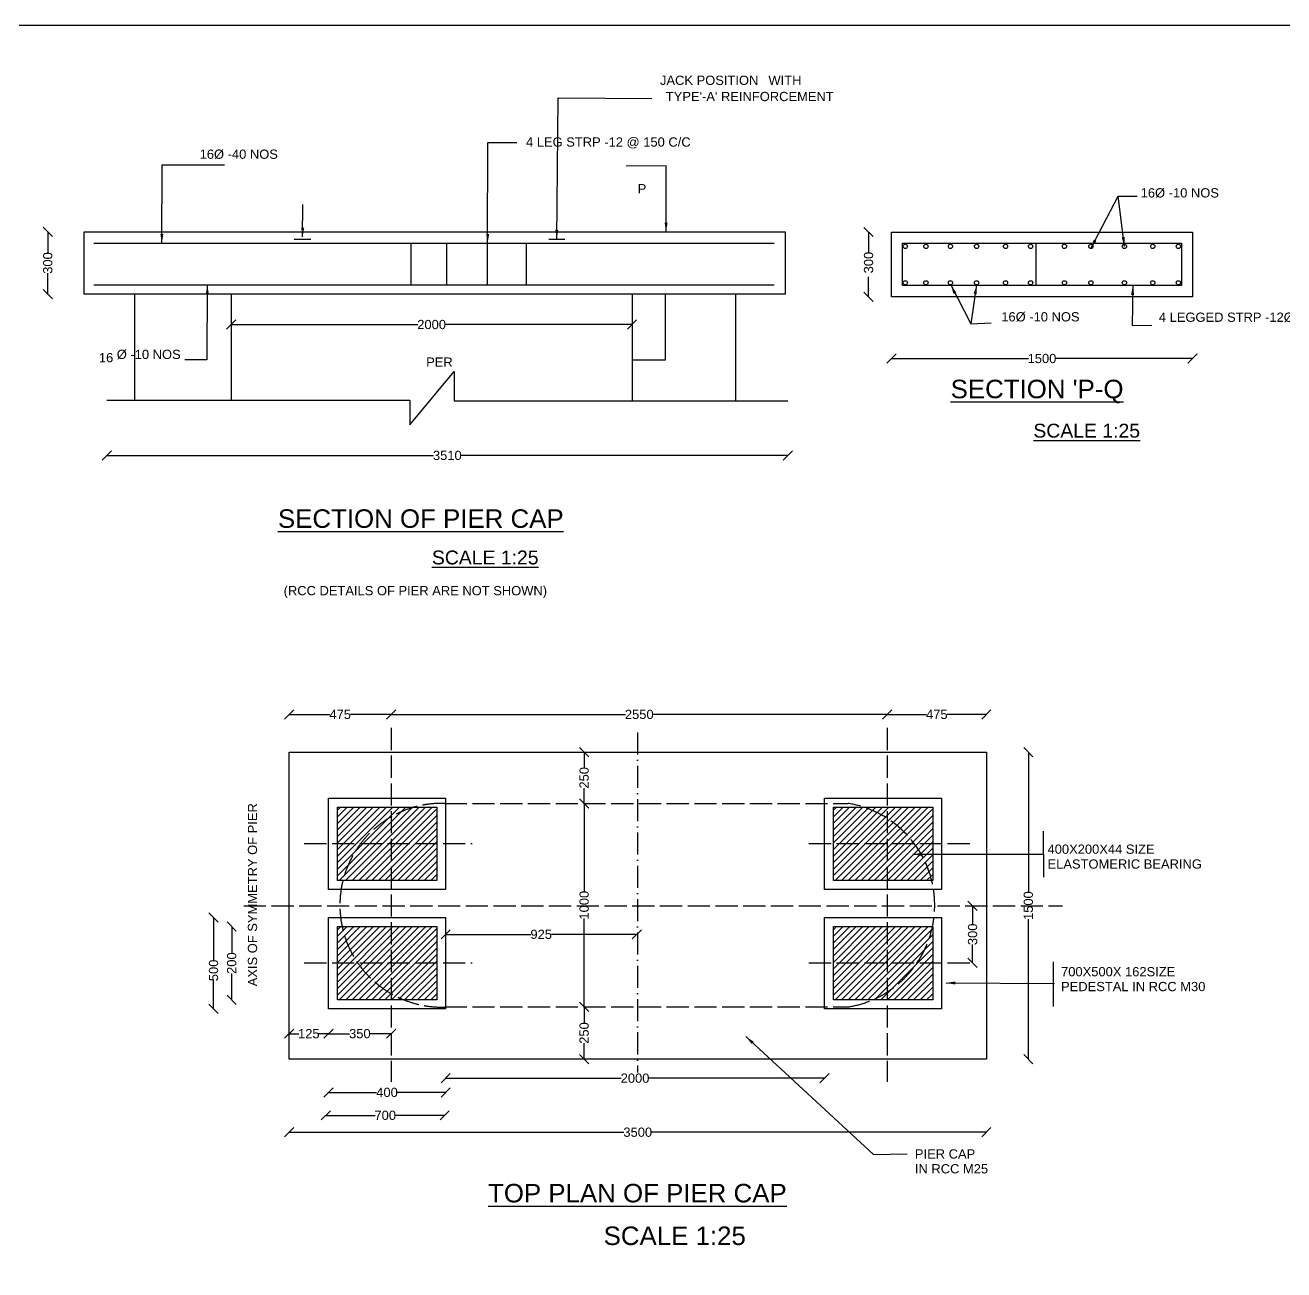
# Model space of a CAD drawing. Header units: millimetres. Extents: x -53237271 to -53214178, y 22158401 to 22173572.
# Drawn here: x -53233735 to -53226931, y 22166847 to 22173572 of the extents above; entities that cross this region are included whole.
import ezdxf

# ---------------------------------------------------------------- set-up
doc = ezdxf.new("R2010")
doc.units = ezdxf.units.MM
doc.header["$MEASUREMENT"] = 0
doc.linetypes.add('ACAD_ISO02W100', pattern=[15, 12, -3])
doc.linetypes.add('ACAD_ISO10W100', pattern=[18, 12, -3, 0, -3])
for name, color, linetype in [('DIMENSION', 7, 'Continuous'), ('DRAWING', 2, 'Continuous'), ('TEXT', 7, 'Continuous')]:
    doc.layers.add(name, color=color, linetype=linetype)
doc.styles.get("Standard").update_dxf_attribs({"font": 'arial.ttf', "height": 50})
doc.dimstyles.get("Standard").update_dxf_attribs({"dimtxt": 50, "dimasz": 50, "dimexe": 0.18, "dimexo": 0.0625, "dimgap": 0.09, "dimtad": 0, "dimdec": 0, "dimzin": 0, "dimdsep": 46, "dimtxsty": 'Standard', "dimblk": 'OBLIQUE', "dimcen": 0.09, "dimse1": 1, "dimse2": 1, "dimadec": 0, "dimazin": 0, "dimtfac": 1, "dimtdec": 0, "dimtofl": 0, "dimtmove": 0, "dimatfit": 3, "dimfxl": 1, "dimtolj": 1, "dimtzin": 0, "dimarcsym": 0})

# ---------------------------------------------------------------- blocks, each defined once
blk = doc.blocks.new('_Oblique')
at = {"color": 0, "linetype": 'ByBlock', "lineweight": -2}
blk.add_line((-0.5, -0.5), (0.5, 0.5), dxfattribs=at)
blk = doc.blocks.new('*D54')
at = {"layer": 'Defpoints', "color": 0, "transparency": 16777216}
for p in [(-53233416.6, 22172455.1), (-53233612.7, 22172118.3), (-53233416.6, 22172118.3)]:
    blk.add_point(p, dxfattribs=at)
at = {"layer": 'DIMENSION', "color": 0, "lineweight": -2, "transparency": 16777216}
for p, q in [((-53233612.7, 22172455.1), (-53233612.7, 22172341.9)), ((-53233612.7, 22172118.3), (-53233612.7, 22172231.5))]:
    blk.add_line(p, q, dxfattribs=at)
at = {"layer": 'DIMENSION', "color": 0, "lineweight": -2, "transparency": 16777216, "xscale": 50, "yscale": 50, "zscale": 50}
for p, rotation in [((-53233612.7, 22172455.1), 90), ((-53233612.7, 22172118.3), 270)]:
    blk.add_blockref('_Oblique', p, dxfattribs=dict(at, rotation=rotation))
at = {"layer": 'DIMENSION', "color": 0, "transparency": 16777216, "insert": (-53233612.7, 22172286.7), "char_height": 50, "attachment_point": 5, "rotation": 90}
blk.add_mtext('\\A1;300', dxfattribs=at)
blk = doc.blocks.new('*D67')
at = {"layer": 'Defpoints', "color": 0, "transparency": 16777216}
for p in [(-53232095.4, 22168257.2), (-53231462, 22168257.2), (-53232095.4, 22167805.2)]:
    blk.add_point(p, dxfattribs=at)
at = {"layer": 'DIMENSION', "color": 0, "lineweight": -2, "transparency": 16777216}
for p, q in [((-53232095.4, 22167805.2), (-53231834.9, 22167805.2)), ((-53231462, 22167805.2), (-53231722.4, 22167805.2))]:
    blk.add_line(p, q, dxfattribs=at)
at = {"layer": 'DIMENSION', "color": 0, "lineweight": -2, "transparency": 16777216, "xscale": 50, "yscale": 50, "zscale": 50, "rotation": 180}
blk.add_blockref('_Oblique', (-53232095.4, 22167805.2), dxfattribs=at)
at = {"layer": 'DIMENSION', "color": 0, "lineweight": -2, "transparency": 16777216, "xscale": 50, "yscale": 50, "zscale": 50}
blk.add_blockref('_Oblique', (-53231462, 22167805.2), dxfattribs=at)
at = {"layer": 'DIMENSION', "color": 0, "transparency": 16777216, "insert": (-53231778.7, 22167805.2), "char_height": 50, "attachment_point": 5}
blk.add_mtext('\\A1;400', dxfattribs=at)
blk = doc.blocks.new('*D68')
at = {"layer": 'Defpoints', "color": 0, "transparency": 16777216}
for p in [(-53232109.6, 22167681.2), (-53232109.6, 22167681.2), (-53231467.3, 22167686)]:
    blk.add_point(p, dxfattribs=at)
at = {"layer": 'DIMENSION', "color": 0, "lineweight": -2, "transparency": 16777216}
for p, q in [((-53232109.6, 22167681.2), (-53231843.5, 22167681.2)), ((-53231467.3, 22167681.2), (-53231733.4, 22167681.2))]:
    blk.add_line(p, q, dxfattribs=at)
at = {"layer": 'DIMENSION', "color": 0, "lineweight": -2, "transparency": 16777216, "xscale": 50, "yscale": 50, "zscale": 50, "rotation": 180}
blk.add_blockref('_Oblique', (-53232109.6, 22167681.2), dxfattribs=at)
at = {"layer": 'DIMENSION', "color": 0, "lineweight": -2, "transparency": 16777216, "xscale": 50, "yscale": 50, "zscale": 50}
blk.add_blockref('_Oblique', (-53231467.3, 22167681.2), dxfattribs=at)
at = {"layer": 'DIMENSION', "color": 0, "transparency": 16777216, "insert": (-53231788.4, 22167681.2), "char_height": 50, "attachment_point": 5}
blk.add_mtext('\\A1;700', dxfattribs=at)
blk = doc.blocks.new('*D69')
at = {"layer": 'Defpoints', "color": 0, "transparency": 16777216}
for p in [(-53232095.4, 22168257.2), (-53231755.9, 22168257.2), (-53232095.4, 22168122.4)]:
    blk.add_point(p, dxfattribs=at)
at = {"layer": 'DIMENSION', "color": 0, "lineweight": -2, "transparency": 16777216}
for p, q in [((-53232095.4, 22168122.4), (-53231980.8, 22168122.4)), ((-53231755.9, 22168122.4), (-53231870.4, 22168122.4))]:
    blk.add_line(p, q, dxfattribs=at)
at = {"layer": 'DIMENSION', "color": 0, "lineweight": -2, "transparency": 16777216, "xscale": 50, "yscale": 50, "zscale": 50, "rotation": 180}
blk.add_blockref('_Oblique', (-53232095.4, 22168122.4), dxfattribs=at)
at = {"layer": 'DIMENSION', "color": 0, "lineweight": -2, "transparency": 16777216, "xscale": 50, "yscale": 50, "zscale": 50}
blk.add_blockref('_Oblique', (-53231755.9, 22168122.4), dxfattribs=at)
at = {"layer": 'DIMENSION', "color": 0, "transparency": 16777216, "insert": (-53231925.6, 22168122.4), "char_height": 50, "attachment_point": 5}
blk.add_mtext('\\A1;350', dxfattribs=at)
blk = doc.blocks.new('*D70')
at = {"layer": 'Defpoints', "color": 0, "transparency": 16777216}
for p in [(-53232307.9, 22168122.4), (-53232307.9, 22168122.4), (-53232095.4, 22168122.4)]:
    blk.add_point(p, dxfattribs=at)
at = {"layer": 'DIMENSION', "color": 0, "lineweight": -2, "transparency": 16777216}
for p, q in [((-53232307.9, 22168122.4), (-53232254.8, 22168122.4)), ((-53232095.4, 22168122.4), (-53232148.5, 22168122.4))]:
    blk.add_line(p, q, dxfattribs=at)
at = {"layer": 'DIMENSION', "color": 0, "lineweight": -2, "transparency": 16777216, "xscale": 50, "yscale": 50, "zscale": 50, "rotation": 180}
blk.add_blockref('_Oblique', (-53232307.9, 22168122.4), dxfattribs=at)
at = {"layer": 'DIMENSION', "color": 0, "lineweight": -2, "transparency": 16777216, "xscale": 50, "yscale": 50, "zscale": 50}
blk.add_blockref('_Oblique', (-53232095.4, 22168122.4), dxfattribs=at)
at = {"layer": 'DIMENSION', "color": 0, "transparency": 16777216, "insert": (-53232201.6, 22168122.4), "char_height": 50, "attachment_point": 5}
blk.add_mtext('\\A1;125', dxfattribs=at)
blk = doc.blocks.new('*D71')
at = {"layer": 'Defpoints', "color": 0, "transparency": 16777216}
for p in [(-53231462, 22168257.2), (-53229414.1, 22168267), (-53229414.1, 22167881.9)]:
    blk.add_point(p, dxfattribs=at)
at = {"layer": 'DIMENSION', "color": 0, "lineweight": -2, "transparency": 16777216}
for p, q in [((-53231462, 22167881.9), (-53230513.1, 22167881.9)), ((-53229414.1, 22167881.9), (-53230363, 22167881.9))]:
    blk.add_line(p, q, dxfattribs=at)
at = {"layer": 'DIMENSION', "color": 0, "lineweight": -2, "transparency": 16777216, "xscale": 50, "yscale": 50, "zscale": 50, "rotation": 180}
blk.add_blockref('_Oblique', (-53231462, 22167881.9), dxfattribs=at)
at = {"layer": 'DIMENSION', "color": 0, "lineweight": -2, "transparency": 16777216, "xscale": 50, "yscale": 50, "zscale": 50}
blk.add_blockref('_Oblique', (-53229414.1, 22167881.9), dxfattribs=at)
at = {"layer": 'DIMENSION', "color": 0, "transparency": 16777216, "insert": (-53230438, 22167881.9), "char_height": 50, "attachment_point": 5}
blk.add_mtext('\\A1;2000', dxfattribs=at)
blk = doc.blocks.new('*D72')
at = {"layer": 'Defpoints', "color": 0, "transparency": 16777216}
for p in [(-53232307.9, 22167985.4), (-53228538.9, 22167985.4), (-53232307.9, 22167589.9)]:
    blk.add_point(p, dxfattribs=at)
at = {"layer": 'DIMENSION', "color": 0, "lineweight": -2, "transparency": 16777216}
for p, q in [((-53232307.9, 22167589.9), (-53230498, 22167589.9)), ((-53228538.9, 22167589.9), (-53230348.8, 22167589.9))]:
    blk.add_line(p, q, dxfattribs=at)
at = {"layer": 'DIMENSION', "color": 0, "lineweight": -2, "transparency": 16777216, "xscale": 50, "yscale": 50, "zscale": 50, "rotation": 180}
blk.add_blockref('_Oblique', (-53232307.9, 22167589.9), dxfattribs=at)
at = {"layer": 'DIMENSION', "color": 0, "lineweight": -2, "transparency": 16777216, "xscale": 50, "yscale": 50, "zscale": 50}
blk.add_blockref('_Oblique', (-53228538.9, 22167589.9), dxfattribs=at)
at = {"layer": 'DIMENSION', "color": 0, "transparency": 16777216, "insert": (-53230423.4, 22167589.9), "char_height": 50, "attachment_point": 5}
blk.add_mtext('\\A1;3500', dxfattribs=at)
blk = doc.blocks.new('*D73')
at = {"layer": 'Defpoints', "color": 0, "transparency": 16777216}
for p in [(-53231462, 22168659.2), (-53231462, 22168637.3), (-53230428.7, 22168637.3)]:
    blk.add_point(p, dxfattribs=at)
at = {"layer": 'DIMENSION', "color": 0, "lineweight": -2, "transparency": 16777216}
for p, q in [((-53231462, 22168659.2), (-53231000.9, 22168659.2)), ((-53230428.7, 22168659.2), (-53230889.9, 22168659.2))]:
    blk.add_line(p, q, dxfattribs=at)
at = {"layer": 'DIMENSION', "color": 0, "lineweight": -2, "transparency": 16777216, "xscale": 50, "yscale": 50, "zscale": 50, "rotation": 180}
blk.add_blockref('_Oblique', (-53231462, 22168659.2), dxfattribs=at)
at = {"layer": 'DIMENSION', "color": 0, "lineweight": -2, "transparency": 16777216, "xscale": 50, "yscale": 50, "zscale": 50}
blk.add_blockref('_Oblique', (-53230428.7, 22168659.2), dxfattribs=at)
at = {"layer": 'DIMENSION', "color": 0, "transparency": 16777216, "insert": (-53230945.4, 22168659.2), "char_height": 50, "attachment_point": 5}
blk.add_mtext('\\A1;925', dxfattribs=at)
blk = doc.blocks.new('*D74')
at = {"layer": 'Defpoints', "color": 0, "transparency": 16777216}
for p in [(-53232307.9, 22169847.5), (-53232307.9, 22169643.5), (-53231755.9, 22169643.5)]:
    blk.add_point(p, dxfattribs=at)
at = {"layer": 'DIMENSION', "color": 0, "lineweight": -2, "transparency": 16777216}
for p, q in [((-53232307.9, 22169847.5), (-53232088.4, 22169847.5)), ((-53231755.9, 22169847.5), (-53231975.4, 22169847.5))]:
    blk.add_line(p, q, dxfattribs=at)
at = {"layer": 'DIMENSION', "color": 0, "lineweight": -2, "transparency": 16777216, "xscale": 50, "yscale": 50, "zscale": 50, "rotation": 180}
blk.add_blockref('_Oblique', (-53232307.9, 22169847.5), dxfattribs=at)
at = {"layer": 'DIMENSION', "color": 0, "lineweight": -2, "transparency": 16777216, "xscale": 50, "yscale": 50, "zscale": 50}
blk.add_blockref('_Oblique', (-53231755.9, 22169847.5), dxfattribs=at)
at = {"layer": 'DIMENSION', "color": 0, "transparency": 16777216, "insert": (-53232031.9, 22169847.5), "char_height": 50, "attachment_point": 5}
blk.add_mtext('\\A1;475', dxfattribs=at)
blk = doc.blocks.new('*D75')
at = {"layer": 'Defpoints', "color": 0, "transparency": 16777216}
for p in [(-53229074.6, 22169847.5), (-53231755.9, 22169643.5), (-53229074.6, 22169643.5)]:
    blk.add_point(p, dxfattribs=at)
at = {"layer": 'DIMENSION', "color": 0, "lineweight": -2, "transparency": 16777216}
for p, q in [((-53231755.9, 22169847.5), (-53230490.3, 22169847.5)), ((-53229074.6, 22169847.5), (-53230340.2, 22169847.5))]:
    blk.add_line(p, q, dxfattribs=at)
at = {"layer": 'DIMENSION', "color": 0, "lineweight": -2, "transparency": 16777216, "xscale": 50, "yscale": 50, "zscale": 50, "rotation": 180}
blk.add_blockref('_Oblique', (-53231755.9, 22169847.5), dxfattribs=at)
at = {"layer": 'DIMENSION', "color": 0, "lineweight": -2, "transparency": 16777216, "xscale": 50, "yscale": 50, "zscale": 50}
blk.add_blockref('_Oblique', (-53229074.6, 22169847.5), dxfattribs=at)
at = {"layer": 'DIMENSION', "color": 0, "transparency": 16777216, "insert": (-53230415.3, 22169847.5), "char_height": 50, "attachment_point": 5}
blk.add_mtext('\\A1;2550', dxfattribs=at)
blk = doc.blocks.new('*D76')
at = {"layer": 'Defpoints', "color": 0, "transparency": 16777216}
for p in [(-53228538.9, 22169847.5), (-53229074.6, 22169643.5), (-53228538.9, 22169643.5)]:
    blk.add_point(p, dxfattribs=at)
at = {"layer": 'DIMENSION', "color": 0, "lineweight": -2, "transparency": 16777216}
for p, q in [((-53229074.6, 22169847.5), (-53228863.3, 22169847.5)), ((-53228538.9, 22169847.5), (-53228750.2, 22169847.5))]:
    blk.add_line(p, q, dxfattribs=at)
at = {"layer": 'DIMENSION', "color": 0, "lineweight": -2, "transparency": 16777216, "xscale": 50, "yscale": 50, "zscale": 50, "rotation": 180}
blk.add_blockref('_Oblique', (-53229074.6, 22169847.5), dxfattribs=at)
at = {"layer": 'DIMENSION', "color": 0, "lineweight": -2, "transparency": 16777216, "xscale": 50, "yscale": 50, "zscale": 50}
blk.add_blockref('_Oblique', (-53228538.9, 22169847.5), dxfattribs=at)
at = {"layer": 'DIMENSION', "color": 0, "transparency": 16777216, "insert": (-53228806.7, 22169847.5), "char_height": 50, "attachment_point": 5}
blk.add_mtext('\\A1;475', dxfattribs=at)
blk = doc.blocks.new('*D77')
at = {"layer": 'Defpoints', "color": 0, "transparency": 16777216}
for p in [(-53228579.7, 22168814), (-53228613.2, 22168504.9), (-53228613.2, 22168504.9)]:
    blk.add_point(p, dxfattribs=at)
at = {"layer": 'DIMENSION', "color": 0, "lineweight": -2, "transparency": 16777216}
for p, q in [((-53228613.2, 22168814), (-53228613.2, 22168714.7)), ((-53228613.2, 22168504.9), (-53228613.2, 22168604.2))]:
    blk.add_line(p, q, dxfattribs=at)
at = {"layer": 'DIMENSION', "color": 0, "lineweight": -2, "transparency": 16777216, "xscale": 50, "yscale": 50, "zscale": 50}
for p, rotation in [((-53228613.2, 22168814), 90), ((-53228613.2, 22168504.9), 270)]:
    blk.add_blockref('_Oblique', p, dxfattribs=dict(at, rotation=rotation))
at = {"layer": 'DIMENSION', "color": 0, "transparency": 16777216, "insert": (-53228613.2, 22168659.4), "char_height": 50, "attachment_point": 5, "rotation": 90}
blk.add_mtext('\\A1;300', dxfattribs=at)
blk = doc.blocks.new('*D78')
at = {"layer": 'Defpoints', "color": 0, "transparency": 16777216}
for p in [(-53228538.9, 22169643.5), (-53228311.9, 22169643.5), (-53228538.9, 22167985.4)]:
    blk.add_point(p, dxfattribs=at)
at = {"layer": 'DIMENSION', "color": 0, "lineweight": -2, "transparency": 16777216}
for p, q in [((-53228311.9, 22169643.5), (-53228311.9, 22168886.8)), ((-53228311.9, 22167985.4), (-53228311.9, 22168742.1))]:
    blk.add_line(p, q, dxfattribs=at)
at = {"layer": 'DIMENSION', "color": 0, "lineweight": -2, "transparency": 16777216, "xscale": 50, "yscale": 50, "zscale": 50}
for p, rotation in [((-53228311.9, 22169643.5), 90), ((-53228311.9, 22167985.4), 270)]:
    blk.add_blockref('_Oblique', p, dxfattribs=dict(at, rotation=rotation))
at = {"layer": 'DIMENSION', "color": 0, "transparency": 16777216, "insert": (-53228311.9, 22168814.5), "char_height": 50, "attachment_point": 5, "rotation": 90}
blk.add_mtext('\\A1;1500', dxfattribs=at)
blk = doc.blocks.new('*D85')
at = {"layer": 'Defpoints', "color": 0, "transparency": 16777216}
for p in [(-53233293.4, 22171545.5), (-53229612.4, 22171542.2), (-53233293.4, 22171246.9)]:
    blk.add_point(p, dxfattribs=at)
at = {"layer": 'DIMENSION', "color": 0, "lineweight": -2, "transparency": 16777216}
for p, q in [((-53233293.4, 22171246.9), (-53231527.6, 22171246.9)), ((-53229612.4, 22171246.9), (-53231378.3, 22171246.9))]:
    blk.add_line(p, q, dxfattribs=at)
at = {"layer": 'DIMENSION', "color": 0, "lineweight": -2, "transparency": 16777216, "xscale": 50, "yscale": 50, "zscale": 50, "rotation": 180}
blk.add_blockref('_Oblique', (-53233293.4, 22171246.9), dxfattribs=at)
at = {"layer": 'DIMENSION', "color": 0, "lineweight": -2, "transparency": 16777216, "xscale": 50, "yscale": 50, "zscale": 50}
blk.add_blockref('_Oblique', (-53229612.4, 22171246.9), dxfattribs=at)
at = {"layer": 'DIMENSION', "color": 0, "transparency": 16777216, "insert": (-53231452.9, 22171246.9), "char_height": 50, "attachment_point": 5}
blk.add_mtext('\\A1;3510', dxfattribs=at)
blk = doc.blocks.new('*D86')
at = {"layer": 'Defpoints', "color": 0, "transparency": 16777216}
for p in [(-53232620.8, 22172118.3), (-53230454.4, 22172118.3), (-53232620.8, 22171954.1)]:
    blk.add_point(p, dxfattribs=at)
at = {"layer": 'DIMENSION', "color": 0, "lineweight": -2, "transparency": 16777216}
for p, q in [((-53232620.8, 22171954.1), (-53231612.7, 22171954.1)), ((-53230454.4, 22171954.1), (-53231462.5, 22171954.1))]:
    blk.add_line(p, q, dxfattribs=at)
at = {"layer": 'DIMENSION', "color": 0, "lineweight": -2, "transparency": 16777216, "xscale": 50, "yscale": 50, "zscale": 50, "rotation": 180}
blk.add_blockref('_Oblique', (-53232620.8, 22171954.1), dxfattribs=at)
at = {"layer": 'DIMENSION', "color": 0, "lineweight": -2, "transparency": 16777216, "xscale": 50, "yscale": 50, "zscale": 50}
blk.add_blockref('_Oblique', (-53230454.4, 22171954.1), dxfattribs=at)
at = {"layer": 'DIMENSION', "color": 0, "transparency": 16777216, "insert": (-53231537.6, 22171954.1), "char_height": 50, "attachment_point": 5}
blk.add_mtext('\\A1;2000', dxfattribs=at)
blk = doc.blocks.new('*D87')
at = {"layer": 'Defpoints', "color": 0, "transparency": 16777216}
for p in [(-53229051.8, 22172104.4), (-53227424.6, 22172104.4), (-53227424.6, 22171770.6)]:
    blk.add_point(p, dxfattribs=at)
at = {"layer": 'DIMENSION', "color": 0, "lineweight": -2, "transparency": 16777216}
for p, q in [((-53229051.8, 22171770.6), (-53228310.5, 22171770.6)), ((-53227424.6, 22171770.6), (-53228165.9, 22171770.6))]:
    blk.add_line(p, q, dxfattribs=at)
at = {"layer": 'DIMENSION', "color": 0, "lineweight": -2, "transparency": 16777216, "xscale": 50, "yscale": 50, "zscale": 50, "rotation": 180}
blk.add_blockref('_Oblique', (-53229051.8, 22171770.6), dxfattribs=at)
at = {"layer": 'DIMENSION', "color": 0, "lineweight": -2, "transparency": 16777216, "xscale": 50, "yscale": 50, "zscale": 50}
blk.add_blockref('_Oblique', (-53227424.6, 22171770.6), dxfattribs=at)
at = {"layer": 'DIMENSION', "color": 0, "transparency": 16777216, "insert": (-53228238.2, 22171770.6), "char_height": 50, "attachment_point": 5}
blk.add_mtext('\\A1;1500', dxfattribs=at)
blk = doc.blocks.new('*D88')
at = {"layer": 'Defpoints', "color": 0, "transparency": 16777216}
for p in [(-53229051.8, 22172454.1), (-53229175.5, 22172104.4), (-53229051.8, 22172104.4)]:
    blk.add_point(p, dxfattribs=at)
at = {"layer": 'DIMENSION', "color": 0, "lineweight": -2, "transparency": 16777216}
for p, q in [((-53229175.5, 22172454.1), (-53229175.5, 22172345.6)), ((-53229175.5, 22172104.4), (-53229175.5, 22172212.9))]:
    blk.add_line(p, q, dxfattribs=at)
at = {"layer": 'DIMENSION', "color": 0, "lineweight": -2, "transparency": 16777216, "xscale": 50, "yscale": 50, "zscale": 50}
for p, rotation in [((-53229175.5, 22172454.1), 90), ((-53229175.5, 22172104.4), 270)]:
    blk.add_blockref('_Oblique', p, dxfattribs=dict(at, rotation=rotation))
at = {"layer": 'DIMENSION', "color": 0, "transparency": 16777216, "insert": (-53229175.5, 22172279.2), "char_height": 50, "attachment_point": 5, "rotation": 90}
blk.add_mtext('\\A1; 300', dxfattribs=at)
blk = doc.blocks.new('*D165')
at = {"layer": 'Defpoints', "color": 0, "transparency": 16777216}
for p in [(-53232047.3, 22168702.2), (-53232618.4, 22168305.2), (-53232047.3, 22168305.2)]:
    blk.add_point(p, dxfattribs=at)
at = {"layer": 'DIMENSION', "color": 0, "lineweight": -2, "transparency": 16777216}
for p, q in [((-53232618.4, 22168702.2), (-53232618.4, 22168559.4)), ((-53232618.4, 22168305.2), (-53232618.4, 22168448.1))]:
    blk.add_line(p, q, dxfattribs=at)
at = {"layer": 'DIMENSION', "color": 0, "lineweight": -2, "transparency": 16777216, "xscale": 50, "yscale": 50, "zscale": 50}
for p, rotation in [((-53232618.4, 22168702.2), 90), ((-53232618.4, 22168305.2), 270)]:
    blk.add_blockref('_Oblique', p, dxfattribs=dict(at, rotation=rotation))
at = {"layer": 'DIMENSION', "color": 0, "transparency": 16777216, "insert": (-53232618.4, 22168503.7), "char_height": 50, "attachment_point": 5, "rotation": 90}
blk.add_mtext('\\A1;200', dxfattribs=at)
blk = doc.blocks.new('*D166')
at = {"layer": 'Defpoints', "color": 0, "transparency": 16777216}
for p in [(-53232095.4, 22168750.3), (-53232716.5, 22168257.2), (-53232095.4, 22168257.2)]:
    blk.add_point(p, dxfattribs=at)
at = {"layer": 'DIMENSION', "color": 0, "lineweight": -2, "transparency": 16777216}
for p, q in [((-53232716.5, 22168750.3), (-53232716.5, 22168519.6)), ((-53232716.5, 22168257.2), (-53232716.5, 22168409.1))]:
    blk.add_line(p, q, dxfattribs=at)
at = {"layer": 'DIMENSION', "color": 0, "lineweight": -2, "transparency": 16777216, "xscale": 50, "yscale": 50, "zscale": 50}
for p, rotation in [((-53232716.5, 22168750.3), 90), ((-53232716.5, 22168257.2), 270)]:
    blk.add_blockref('_Oblique', p, dxfattribs=dict(at, rotation=rotation))
at = {"layer": 'DIMENSION', "color": 0, "transparency": 16777216, "insert": (-53232716.5, 22168464.4), "char_height": 50, "attachment_point": 5, "rotation": 90}
blk.add_mtext('\\A1;500', dxfattribs=at)
blk = doc.blocks.new('*D167')
at = {"layer": 'Defpoints', "color": 0, "transparency": 16777216}
for p in [(-53230713.1, 22169643.5), (-53230713.1, 22169366.6), (-53230713.1, 22169366.6)]:
    blk.add_point(p, dxfattribs=at)
at = {"layer": 'DIMENSION', "color": 0, "lineweight": -2, "transparency": 16777216}
for p, q in [((-53230713.1, 22169643.5), (-53230713.1, 22169560.7)), ((-53230713.1, 22169366.6), (-53230713.1, 22169449.4))]:
    blk.add_line(p, q, dxfattribs=at)
at = {"layer": 'DIMENSION', "color": 0, "lineweight": -2, "transparency": 16777216, "xscale": 50, "yscale": 50, "zscale": 50}
for p, rotation in [((-53230713.1, 22169643.5), 90), ((-53230713.1, 22169366.6), 270)]:
    blk.add_blockref('_Oblique', p, dxfattribs=dict(at, rotation=rotation))
at = {"layer": 'DIMENSION', "color": 0, "transparency": 16777216, "insert": (-53230713.1, 22169505.1), "char_height": 50, "attachment_point": 5, "rotation": 90}
blk.add_mtext('\\A1;250', dxfattribs=at)
blk = doc.blocks.new('*D168')
at = {"layer": 'Defpoints', "color": 0, "transparency": 16777216}
for p in [(-53230713.1, 22169366.6), (-53230713.1, 22168267), (-53230713.1, 22168267)]:
    blk.add_point(p, dxfattribs=at)
at = {"layer": 'DIMENSION', "color": 0, "lineweight": -2, "transparency": 16777216}
for p, q in [((-53230713.1, 22169366.6), (-53230713.1, 22168889.1)), ((-53230713.1, 22168267), (-53230713.1, 22168744.5))]:
    blk.add_line(p, q, dxfattribs=at)
at = {"layer": 'DIMENSION', "color": 0, "lineweight": -2, "transparency": 16777216, "xscale": 50, "yscale": 50, "zscale": 50}
for p, rotation in [((-53230713.1, 22169366.6), 90), ((-53230713.1, 22168267), 270)]:
    blk.add_blockref('_Oblique', p, dxfattribs=dict(at, rotation=rotation))
at = {"layer": 'DIMENSION', "color": 0, "transparency": 16777216, "insert": (-53230713.1, 22168816.8), "char_height": 50, "attachment_point": 5, "rotation": 90}
blk.add_mtext('\\A1;1000', dxfattribs=at)
blk = doc.blocks.new('*D169')
at = {"layer": 'Defpoints', "color": 0, "transparency": 16777216}
for p in [(-53230713.1, 22168267), (-53230713.1, 22167985.4), (-53230713.1, 22167985.4)]:
    blk.add_point(p, dxfattribs=at)
at = {"layer": 'DIMENSION', "color": 0, "lineweight": -2, "transparency": 16777216}
for p, q in [((-53230713.1, 22168267), (-53230713.1, 22168181.9)), ((-53230713.1, 22167985.4), (-53230713.1, 22168070.6))]:
    blk.add_line(p, q, dxfattribs=at)
at = {"layer": 'DIMENSION', "color": 0, "lineweight": -2, "transparency": 16777216, "xscale": 50, "yscale": 50, "zscale": 50}
for p, rotation in [((-53230713.1, 22168267), 90), ((-53230713.1, 22167985.4), 270)]:
    blk.add_blockref('_Oblique', p, dxfattribs=dict(at, rotation=rotation))
at = {"layer": 'DIMENSION', "color": 0, "transparency": 16777216, "insert": (-53230713.1, 22168126.2), "char_height": 50, "attachment_point": 5, "rotation": 90}
blk.add_mtext('\\A1;250', dxfattribs=at)

msp = doc.modelspace()

# ---------------------------------------------------------------- hatches: boundary and pattern name
at = {"layer": 'DRAWING'}
h = msp.add_hatch(dxfattribs=at)
h.set_pattern_fill('ANSI31', color=0, scale=200, style=0)
h.set_pattern_definition([(45, (0, 0), (-17.67766953, 17.67766953), [])])
h.paths.add_polyline_path([(-53232047.3, 22169347.3), (-53231510.1, 22169347.3), (-53231510.1, 22168950.3), (-53232047.3, 22168950.3)])
h = msp.add_hatch(dxfattribs=at)
h.set_pattern_fill('ANSI31', color=0, scale=200, style=0)
h.set_pattern_definition([(45, (2681.284, 0), (-17.67766953, 17.67766953), [])])
h.paths.add_polyline_path([(-53229366, 22169347.3), (-53228828.8, 22169347.3), (-53228828.8, 22168950.3), (-53229366, 22168950.3)])
h = msp.add_hatch(dxfattribs=at)
h.set_pattern_fill('ANSI31', color=0, scale=200, style=0)
h.set_pattern_definition([(45, (0, -645.109), (-17.67766953, 17.67766953), [])])
h.paths.add_polyline_path([(-53232047.3, 22168702.2), (-53231510.1, 22168702.2), (-53231510.1, 22168305.2), (-53232047.3, 22168305.2)])
h = msp.add_hatch(dxfattribs=at)
h.set_pattern_fill('ANSI31', color=0, scale=200, style=0)
h.set_pattern_definition([(45, (2681.284, -645.109), (-17.67766953, 17.67766953), [])])
h.paths.add_polyline_path([(-53229366, 22168702.2), (-53228828.8, 22168702.2), (-53228828.8, 22168305.2), (-53229366, 22168305.2)])

# ---------------------------------------------------------------- linework, layer by layer
at = {"layer": 'DIMENSION', "color": 0}
msp.add_lwpolyline([(-53214178, 22158401.3), (-53237270.9, 22158401.3), (-53237270.9, 22173571.8), (-53214178, 22173571.8)], close=True, dxfattribs=at)
for points in [[(-53228229.2, 22169091.6), (-53228229.2, 22168968.6)], [(-53228178.1, 22168511.2), (-53228178.1, 22168269.4)]]:
    msp.add_lwpolyline(points, dxfattribs=at)
at = {"layer": 'DRAWING', "color": 0}
for points in [[(-53233416.6, 22172455.1), (-53229627, 22172455.1), (-53229627, 22172118.3), (-53233416.6, 22172118.3)], [(-53229051.8, 22172454.1), (-53227424.6, 22172454.1), (-53227424.6, 22172104.4), (-53229051.8, 22172104.4)], [(-53228991.7, 22172394), (-53227484.7, 22172394), (-53227484.7, 22172164.5), (-53228991.7, 22172164.5)], [(-53232307.9, 22169643.5), (-53228538.9, 22169643.5), (-53228538.9, 22167985.4), (-53232307.9, 22167985.4)], [(-53232095.4, 22169395.4), (-53231462, 22169395.4), (-53231462, 22168902.3), (-53232095.4, 22168902.3)], [(-53229414.1, 22169395.4), (-53228780.7, 22169395.4), (-53228780.7, 22168902.3), (-53229414.1, 22168902.3)], [(-53232047.3, 22169347.3), (-53231510.1, 22169347.3), (-53231510.1, 22168950.3), (-53232047.3, 22168950.3)], [(-53229366, 22169347.3), (-53228828.8, 22169347.3), (-53228828.8, 22168950.3), (-53229366, 22168950.3)], [(-53232095.4, 22168750.3), (-53231462, 22168750.3), (-53231462, 22168257.2), (-53232095.4, 22168257.2)], [(-53232047.3, 22168702.2), (-53231510.1, 22168702.2), (-53231510.1, 22168305.2), (-53232047.3, 22168305.2)], [(-53229414.1, 22168750.3), (-53228780.7, 22168750.3), (-53228780.7, 22168257.2), (-53229414.1, 22168257.2)], [(-53229366, 22168702.2), (-53228828.8, 22168702.2), (-53228828.8, 22168305.2), (-53229366, 22168305.2)]]:
    msp.add_lwpolyline(points, close=True, dxfattribs=at)
for points in [[(-53233363.7, 22172393.9), (-53229685.9, 22172393.9)], [(-53232280.3, 22172415.1), (-53232190.2, 22172415.1)], [(-53231648.2, 22172168.8), (-53231648.2, 22172393.9)], [(-53231454.7, 22172168.8), (-53231454.7, 22172393.9)], [(-53231234.8, 22172168.8), (-53231234.8, 22172393.9)], [(-53231024.6, 22172168.8), (-53231024.6, 22172393.9)], [(-53230904.3, 22172416), (-53230818.1, 22172416)], [(-53228270.4, 22172164.5), (-53228270.4, 22172394)], [(-53233363.7, 22172168.8), (-53229685.9, 22172168.8)], [(-53233143.8, 22172118.3), (-53233143.8, 22171545.5)], [(-53232620.8, 22172118.3), (-53232620.8, 22171545.5)], [(-53230454.4, 22172118.3), (-53230454.4, 22171542.2)], [(-53230454.4, 22171763.3), (-53230273.7, 22171763.3), (-53230273.7, 22172118.3)], [(-53229895, 22172118.3), (-53229895, 22171542.2)], [(-53233293.4, 22171545.5), (-53231655.8, 22171545.5), (-53231655.8, 22171412.8), (-53231415.5, 22171700.4), (-53231415.5, 22171542.2), (-53229612.4, 22171542.2)]]:
    msp.add_lwpolyline(points, dxfattribs=at)
at = {"layer": 'DRAWING', "color": 0, "linetype": 'ACAD_ISO02W100', "ltscale": 10}
for points in [[(-53231755.9, 22169775.1), (-53231755.9, 22167862.2)], [(-53229074.6, 22169775.1), (-53229074.6, 22167862.2)], [(-53231467.1, 22169366.6), (-53229285.4, 22169366.6)], [(-53232225.8, 22169150), (-53231318.4, 22169150)], [(-53229498.5, 22169150), (-53228603.5, 22169150)], [(-53232553.2, 22168814), (-53228127.9, 22168814)], [(-53232225.8, 22168504.9), (-53231318.4, 22168504.9)], [(-53229498.5, 22168504.9), (-53228613.2, 22168504.9)], [(-53231467.1, 22168267), (-53229285.4, 22168267)]]:
    msp.add_lwpolyline(points, dxfattribs=at)
at = {"layer": 'DRAWING', "color": 0, "linetype": 'ACAD_ISO10W100', "ltscale": 10}
msp.add_lwpolyline([(-53230424.3, 22169750.7), (-53230424.3, 22167913.2)], dxfattribs=at)
at = {"layer": 'DRAWING', "color": 0}
for centre in [(-53228977.3, 22172376.6), (-53228865.7, 22172376.6), (-53228732.9, 22172376.6), (-53228591.7, 22172376.6), (-53228435.3, 22172376.6), (-53228299.7, 22172376.6), (-53228116.6, 22172376.6), (-53227974.1, 22172376.6), (-53227792.8, 22172376.6), (-53227639.1, 22172376.6), (-53227500.5, 22172376.6), (-53228977.3, 22172179.8), (-53228865.7, 22172179.8), (-53228732.9, 22172179.8), (-53228591.7, 22172179.8), (-53228435.3, 22172179.8), (-53228299.7, 22172179.8), (-53228116.6, 22172179.8), (-53227974.1, 22172179.8), (-53227792.8, 22172179.8), (-53227639.1, 22172179.8), (-53227500.5, 22172179.8)]:
    msp.add_circle(centre, 11.5, dxfattribs=at)
at = {"layer": 'DRAWING', "color": 0, "linetype": 'ACAD_ISO02W100', "ltscale": 10}
for centre, radius, start, end in [((-53231483.3, 22168816.5), 550.4, 88.31825, 273.34186), ((-53229375.3, 22168816.8), 557.1, 279.28221, 80.71779)]:
    msp.add_arc(centre, radius, start, end, dxfattribs=at)

# ---------------------------------------------------------------- texts
at = {"layer": 'TEXT', "color": 0}
for s, height, p in [('JACK POSITION ', 50, (-53230303.2, 22173249.1)), ('WITH', 50, (-53229716.9, 22173248.8)), ("TYPE'-A' REINFORCEMENT", 50, (-53230271.7, 22173161.5)), ('16Ø -40 NOS', 50, (-53232791.8, 22172849.8)), ('4 LEG STRP -12 @ 150 C/C', 50, (-53231027.4, 22172915.5)), ('P', 50, (-53230423.6, 22172663.1)), ('16Ø -10 NOS', 50, (-53227704.7, 22172640.9)), ('16Ø -10 NOS', 50, (-53228458.2, 22171971.1)), ('4 LEGGED STRP -12Ø @ 150C/C', 50, (-53227606.5, 22171968.9)), ('Ø -10 NOS', 50, (-53233239.6, 22171768.1)), ('16 ', 50, (-53233336.3, 22171750.4)), ('PER', 50, (-53231567.3, 22171726.3)), ("%%USECTION 'P-Q", 100, (-53228732.1, 22171556)), ('%%USCALE 1:25', 75, (-53228284.7, 22171343.3)), ('%%USECTION OF PIER CAP', 100, (-53232368.4, 22170855.8)), ('%%USCALE 1:25', 75, (-53231536.2, 22170658.2)), ('(RCC DETAILS OF PIER ARE NOT SHOWN)', 50, (-53232337.7, 22170491.3)), ('400X200X44 SIZE ', 50, (-53228208.1, 22169094.6)), ('ELASTOMERIC BEARING', 50, (-53228208.1, 22169014.3)), ('700X500X 162SIZE', 50, (-53228135, 22168432.5)), ('PEDESTAL IN RCC M30', 50, (-53228135, 22168352.2)), ('PIER CAP ', 50, (-53228925.2, 22167447.8)), ('IN RCC M25', 50, (-53228925.2, 22167367.5)), ('%%UTOP PLAN OF PIER CAP', 100, (-53231232.7, 22167210.9)), ('SCALE 1:25', 100, (-53230607.9, 22166980.5))]:
    msp.add_text(s, height=height, dxfattribs=at).set_placement(p)
msp.add_text('AXIS OF SYMMETRY OF PIER', height=50, rotation=90, dxfattribs=at).set_placement((-53232481.1, 22168378.5))

# ---------------------------------------------------------------- dimensions: what is measured, and where the dimension line sits
at = {"layer": 'DIMENSION', "color": 0}
for base, p1, p2, text, picture, middle in [((-53233612.7, 22172118.3), (-53233416.6, 22172455.1), (-53233416.6, 22172118.3), '300', '*D54', (-53233612.7, 22172286.7)), ((-53229175.5, 22172104.4), (-53229051.8, 22172454.1), (-53229051.8, 22172104.4), ' 300', '*D88', (-53229175.5, 22172279.2)), ((-53230713.1, 22169366.6), (-53230713.1, 22169643.5), (-53230713.1, 22169366.6), '250', '*D167', (-53230713.1, 22169505.1)), ((-53228311.9, 22169643.5), (-53228538.9, 22167985.4), (-53228538.9, 22169643.5), '1500', '*D78', (-53228311.9, 22168814.5)), ((-53230713.1, 22168267), (-53230713.1, 22169366.6), (-53230713.1, 22168267), '1000', '*D168', (-53230713.1, 22168816.8)), ((-53228613.2, 22168504.9), (-53228579.7, 22168814), (-53228613.2, 22168504.9), '300', '*D77', (-53228613.2, 22168659.4)), ((-53232618.4, 22168305.2), (-53232047.3, 22168702.2), (-53232047.3, 22168305.2), '200', '*D165', (-53232618.4, 22168503.7)), ((-53230713.1, 22167985.4), (-53230713.1, 22168267), (-53230713.1, 22167985.4), '250', '*D169', (-53230713.1, 22168126.2))]:
    dim = msp.add_linear_dim(base=base, p1=p1, p2=p2, angle=90, text=text, dimstyle='Standard', dxfattribs=at)
    dim.commit()
    dim.dimension.update_dxf_attribs({"geometry": picture, "text_midpoint": middle})
for base, p1, p2, text, picture, middle in [((-53232620.8, 22171954.1), (-53230454.4, 22172118.3), (-53232620.8, 22172118.3), '2000', '*D86', (-53231537.6, 22171954.1)), ((-53227424.6, 22171770.6), (-53229051.8, 22172104.4), (-53227424.6, 22172104.4), '1500', '*D87', (-53228238.2, 22171770.6)), ((-53233293.4, 22171246.9), (-53229612.4, 22171542.2), (-53233293.4, 22171545.5), '3510', '*D85', (-53231452.9, 22171246.9)), ((-53232307.9, 22169847.5), (-53231755.9, 22169643.5), (-53232307.9, 22169643.5), '475', '*D74', (-53232031.9, 22169847.5)), ((-53229074.6, 22169847.5), (-53231755.9, 22169643.5), (-53229074.6, 22169643.5), '2550', '*D75', (-53230415.3, 22169847.5)), ((-53228538.9, 22169847.5), (-53229074.6, 22169643.5), (-53228538.9, 22169643.5), '475', '*D76', (-53228806.7, 22169847.5)), ((-53231462, 22168659.2), (-53230428.7, 22168637.3), (-53231462, 22168637.3), '925', '*D73', (-53230945.4, 22168659.2)), ((-53232095.4, 22167805.2), (-53231462, 22168257.2), (-53232095.4, 22168257.2), '400', '*D67', (-53231778.7, 22167805.2)), ((-53232095.4, 22168122.4), (-53231755.9, 22168257.2), (-53232095.4, 22168257.2), '350', '*D69', (-53231925.6, 22168122.4)), ((-53229414.1, 22167881.9), (-53231462, 22168257.2), (-53229414.1, 22168267), '2000', '*D71', (-53230438, 22167881.9)), ((-53232307.9, 22168122.4), (-53232095.4, 22168122.4), (-53232307.9, 22168122.4), '125', '*D70', (-53232201.6, 22168122.4)), ((-53232307.9, 22167589.9), (-53228538.9, 22167985.4), (-53232307.9, 22167985.4), '3500', '*D72', (-53230423.4, 22167589.9)), ((-53232109.6, 22167681.2), (-53231467.3, 22167686), (-53232109.6, 22167681.2), '700', '*D68', (-53231788.4, 22167681.2))]:
    dim = msp.add_linear_dim(base=base, p1=p1, p2=p2, text=text, dimstyle='Standard', dxfattribs=at)
    dim.commit()
    dim.dimension.update_dxf_attribs({"geometry": picture, "text_midpoint": middle})
dim = msp.add_linear_dim(base=(-53232716.5, 22168257.2), p1=(-53232095.4, 22168750.3), p2=(-53232095.4, 22168257.2), angle=90, text='500', dimstyle='Standard', dxfattribs=at)
dim.commit()
dim.dimension.update_dxf_attribs({"geometry": '*D166', "text_midpoint": (-53232716.5, 22168464.4), "dimtype": 160})

# ---------------------------------------------------------------- leaders
for points in [[(-53230861.2, 22172416), (-53230853.1, 22173179.9), (-53230346.9, 22173174.8)], [(-53231234.8, 22172393.9), (-53231233.1, 22172937.8), (-53231077.3, 22172937.3)], [(-53232996.1, 22172393.9), (-53232995.2, 22172816.4), (-53232658, 22172817.5)], [(-53230270.2, 22172455.1), (-53230269.2, 22172811.6), (-53230486.5, 22172810.2)], [(-53227974.1, 22172365), (-53227826.5, 22172648.5), (-53227723.5, 22172647.2)], [(-53227792.8, 22172376.6), (-53227826.5, 22172648.5)], [(-53232234.9, 22172427.7), (-53232233.4, 22172603.7)], [(-53232750.2, 22172168.8), (-53232752.6, 22171763.6), (-53232872.4, 22171763.6)], [(-53228731.8, 22172168.3), (-53228623.1, 22171958.8), (-53228512.9, 22171964.2)], [(-53228591.7, 22172168.2), (-53228623.1, 22171958.8)], [(-53227747.4, 22172164.5), (-53227750.9, 22171949.5), (-53227644.5, 22171950.4)], [(-53228937.1, 22169091.6), (-53228229.2, 22169091.6), (-53228229.2, 22169217.3)], [(-53228756.5, 22168396.7), (-53228171, 22168393.7)], [(-53229839, 22168107.2), (-53229148.2, 22167470.2), (-53228966.3, 22167474.1)]]:
    msp.add_leader(points, dimstyle='Standard', override={"dimgap": 0.09, "dimtad": 0}, dxfattribs=at)

doc.saveas('drawing.dxf')
